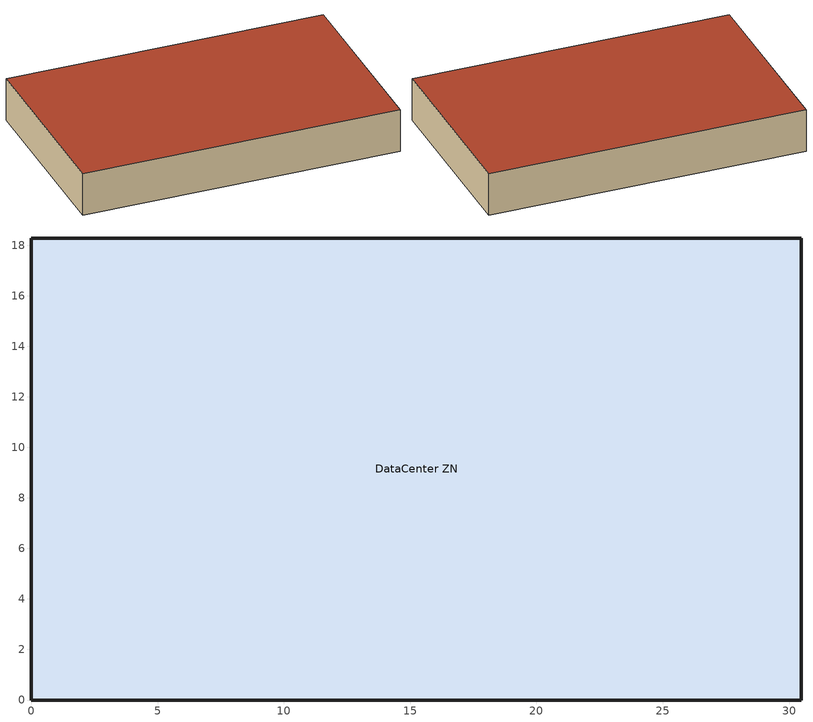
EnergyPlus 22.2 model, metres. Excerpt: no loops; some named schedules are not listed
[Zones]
DataCenter ZN
 floor ground (Foundation F 126 Perim 9754 Area 55742): 0,0 0,18.29 30.48,18.29 30.48,0 z0
 wall outside (Typical Insulated Steel Framed Exterior Wall R-12.99): 0,18.29 0,0 30.48,0 30.48,18.29 0,18.29 z0:4.27
 roof outside (Typical IEAD Roof - Highly Reflective R-25.64): 30.48,0 30.48,18.29 0,18.29 0,0 z4.27
[Building]
-LargeDataCenterHighITE-ASHRAE 169-2013-3A created: 2026-01-27 11:20:06 -0500: , City
[Site:Location]
Atlanta-Hartsfield Jackson Intl AP_GA_USA: 33.63, -84.43, -5, 308
[Site:GroundTemperature:FCfactorMethod]
16, 11.9, 7.7, 4, 7.9, 13.8, 17.2, 20.8, 24.8, 26.1, 26.5, 22.5
[Site:WaterMainsTemperature]
Correlation: , 16.6, 22.5
[SizingPeriod:DesignDay]
Atlanta-Hartsfield.Jackson.Intl.AP_GA_USA Ann Clg .4% Condns DB=>MWB: 7, 21, SummerDesignDay, 34.4, 9.5, DefaultMultipliers, , Wetbulb, 23.5, , , , , 97621, 4, 300, No, No, No, ASHRAETau, , , 0.556, 1.779, , , FullResetAtBeginEnvironment
Atlanta-Hartsfield.Jackson.Intl.AP_GA_USA Ann Htg 99.6% Condns DB: 1, 21, WinterDesignDay, -6.3, 0, DefaultMultipliers, , Wetbulb, -6.3, , , , , 97621, 5.3, 320, No, No, No, ASHRAEClearSky, , , , , 0, , FullResetAtBeginEnvironment
[Material]
25mm Stucco: Smooth, 0.0254, 0.72, 1856, 840, 0.9, 0.7, 0.7
5/8 in. Gypsum Board: MediumSmooth, 0.0159, 0.16, 800, 1090, 0.9, 0.7, 0.7
Metal Roof Surface: Smooth, 0.0008, 45.28, 7824, 500, 0.9, 0.7, 0.7
Roof Membrane - Highly Reflective: VeryRough, 0.0095, 0.16, 1121.29, 1460, 0.75, 0.45, 0.7
[Material:NoMass]
Typical Insulation R-10.81: Smooth, 1.90342, 0.9, 0.7, 0.7
Typical Insulation R-24.52: Smooth, 4.31889, 0.9, 0.7, 0.7
[Construction]
Typical IEAD Roof - Highly Reflective R-25.64: Roof Membrane - Highly Reflective, Typical Insulation R-24.52, Metal Roof Surface
Typical Insulated Steel Framed Exterior Wall R-12.99: 25mm Stucco, 5/8 in. Gypsum Board, Typical Insulation R-10.81, 5/8 in. Gypsum Board
[Construction:FfactorGroundFloor]
Foundation F 126 Perim 9754 Area 55742: 1.26344, 557.418, 97.536
[Zone]
DataCenter ZN: -0, 0, 0, 0, , 1, , , , , , Yes
[Space]
DataCenter: DataCenter ZN, , , , LargeDataCenterHighITE StandaloneDataCenter
[SpaceList]
LargeDataCenterHighITE StandaloneDataCenter: DataCenter
[Lights]
LargeDataCenterHighITE StandaloneDataCenter Lights: LargeDataCenterHighITE StandaloneDataCenter, DataCenter Lighting_SCH, Watts/Area, , 6.8889, , 0, 0.7, 0.2, 0, General
[ElectricEquipment:ITE:AirCooled]
LargeDataCenterHighITE StandaloneDataCenter IT equipment 1: DataCenter, FlowControlWithApproachTemperatures, Watts/Area, , 1, 5381.96, DataCenter Equipment_SCH, Always On Discrete, Curve Biquadratic 3, 0.285714, 0.0001, Curve Biquadratic 4, Curve Quadratic 2, 22.5, None, AdjustedSupply, , , DataCenter ZN VAV terminal Outlet Air Node, 0, , 1, , 1, ITE-CPU, ITE-Fans, ITE-UPS, 9.43, LargeDataCenterHighITE SupplyApproachTemp_SCH, -7.55, LargeDataCenterHighITE ReturnApproachTemp_SCH
[AvailabilityManager:Scheduled]
CRAH Availability Manager; CRAH OA System Availability Manager: Always On Discrete
[Schedule:Week:Daily]
DataCenter Equipment_SCH Week Rule - Jan1-Jan28: DataCenter Equipment_SCH Wknd|Wkdy Day, DataCenter Equipment_SCH Wknd|Wkdy Day, DataCenter Equipment_SCH Wknd|Wkdy Day, DataCenter Equipment_SCH Wknd|Wkdy Day, DataCenter Equipment_SCH Wknd|Wkdy Day, DataCenter Equipment_SCH Wknd|Wkdy Day, DataCenter Equipment_SCH Wknd|Wkdy Day, DataCenter Equipment_SCH Default, DataCenter Equipment_SCH Summer Design Day, DataCenter Equipment_SCH Winter Design Day, DataCenter Equipment_SCH Default, DataCenter Equipment_SCH Default
DataCenter Equipment_SCH Week Rule - Jan29-Feb4: DataCenter Equipment_SCH Wknd|Wkdy Day, DataCenter Equipment_SCH Wknd|Wkdy Day, DataCenter Equipment_SCH Wknd|Wkdy Day, DataCenter Equipment_SCH Wknd|Wkdy Day 1, DataCenter Equipment_SCH Wknd|Wkdy Day 1, DataCenter Equipment_SCH Wknd|Wkdy Day 1, DataCenter Equipment_SCH Wknd|Wkdy Day 1, DataCenter Equipment_SCH Default, DataCenter Equipment_SCH Summer Design Day, DataCenter Equipment_SCH Winter Design Day, DataCenter Equipment_SCH Default, DataCenter Equipment_SCH Default
DataCenter Equipment_SCH Week Rule - Feb5-Feb25: DataCenter Equipment_SCH Wknd|Wkdy Day 1, DataCenter Equipment_SCH Wknd|Wkdy Day 1, DataCenter Equipment_SCH Wknd|Wkdy Day 1, DataCenter Equipment_SCH Wknd|Wkdy Day 1, DataCenter Equipment_SCH Wknd|Wkdy Day 1, DataCenter Equipment_SCH Wknd|Wkdy Day 1, DataCenter Equipment_SCH Wknd|Wkdy Day 1, DataCenter Equipment_SCH Default, DataCenter Equipment_SCH Summer Design Day, DataCenter Equipment_SCH Winter Design Day, DataCenter Equipment_SCH Default, DataCenter Equipment_SCH Default
DataCenter Equipment_SCH Week Rule - Feb26-Mar4: DataCenter Equipment_SCH Wknd|Wkdy Day 1, DataCenter Equipment_SCH Wknd|Wkdy Day 1, DataCenter Equipment_SCH Wknd|Wkdy Day 1, DataCenter Equipment_SCH Wknd|Wkdy Day 2, DataCenter Equipment_SCH Wknd|Wkdy Day 2, DataCenter Equipment_SCH Wknd|Wkdy Day 2, DataCenter Equipment_SCH Wknd|Wkdy Day 2, DataCenter Equipment_SCH Default, DataCenter Equipment_SCH Summer Design Day, DataCenter Equipment_SCH Winter Design Day, DataCenter Equipment_SCH Default, DataCenter Equipment_SCH Default
DataCenter Equipment_SCH Week Rule - Mar5-Mar25: DataCenter Equipment_SCH Wknd|Wkdy Day 2, DataCenter Equipment_SCH Wknd|Wkdy Day 2, DataCenter Equipment_SCH Wknd|Wkdy Day 2, DataCenter Equipment_SCH Wknd|Wkdy Day 2, DataCenter Equipment_SCH Wknd|Wkdy Day 2, DataCenter Equipment_SCH Wknd|Wkdy Day 2, DataCenter Equipment_SCH Wknd|Wkdy Day 2, DataCenter Equipment_SCH Default, DataCenter Equipment_SCH Summer Design Day, DataCenter Equipment_SCH Winter Design Day, DataCenter Equipment_SCH Default, DataCenter Equipment_SCH Default
DataCenter Equipment_SCH Week Rule - Mar26-Apr1: DataCenter Equipment_SCH Wknd|Wkdy Day 2, DataCenter Equipment_SCH Wknd|Wkdy Day 2, DataCenter Equipment_SCH Wknd|Wkdy Day 2, DataCenter Equipment_SCH Wknd|Wkdy Day 2, DataCenter Equipment_SCH Wknd|Wkdy Day 2, DataCenter Equipment_SCH Wknd|Wkdy Day 2, DataCenter Equipment_SCH Wknd|Wkdy Day 3, DataCenter Equipment_SCH Default, DataCenter Equipment_SCH Summer Design Day, DataCenter Equipment_SCH Winter Design Day, DataCenter Equipment_SCH Default, DataCenter Equipment_SCH Default
DataCenter Equipment_SCH Week Rule - Apr2-Apr29: DataCenter Equipment_SCH Wknd|Wkdy Day 3, DataCenter Equipment_SCH Wknd|Wkdy Day 3, DataCenter Equipment_SCH Wknd|Wkdy Day 3, DataCenter Equipment_SCH Wknd|Wkdy Day 3, DataCenter Equipment_SCH Wknd|Wkdy Day 3, DataCenter Equipment_SCH Wknd|Wkdy Day 3, DataCenter Equipment_SCH Wknd|Wkdy Day 3, DataCenter Equipment_SCH Default, DataCenter Equipment_SCH Summer Design Day, DataCenter Equipment_SCH Winter Design Day, DataCenter Equipment_SCH Default, DataCenter Equipment_SCH Default
DataCenter Equipment_SCH Week Rule - Apr30-May6: DataCenter Equipment_SCH Wknd|Wkdy Day 3, DataCenter Equipment_SCH Wknd|Wkdy Day 4, DataCenter Equipment_SCH Wknd|Wkdy Day 4, DataCenter Equipment_SCH Wknd|Wkdy Day 4, DataCenter Equipment_SCH Wknd|Wkdy Day 4, DataCenter Equipment_SCH Wknd|Wkdy Day 4, DataCenter Equipment_SCH Wknd|Wkdy Day 4, DataCenter Equipment_SCH Default, DataCenter Equipment_SCH Summer Design Day, DataCenter Equipment_SCH Winter Design Day, DataCenter Equipment_SCH Default, DataCenter Equipment_SCH Default
DataCenter Equipment_SCH Week Rule - May7-May27: DataCenter Equipment_SCH Wknd|Wkdy Day 4, DataCenter Equipment_SCH Wknd|Wkdy Day 4, DataCenter Equipment_SCH Wknd|Wkdy Day 4, DataCenter Equipment_SCH Wknd|Wkdy Day 4, DataCenter Equipment_SCH Wknd|Wkdy Day 4, DataCenter Equipment_SCH Wknd|Wkdy Day 4, DataCenter Equipment_SCH Wknd|Wkdy Day 4, DataCenter Equipment_SCH Default, DataCenter Equipment_SCH Summer Design Day, DataCenter Equipment_SCH Winter Design Day, DataCenter Equipment_SCH Default, DataCenter Equipment_SCH Default
DataCenter Equipment_SCH Week Rule - May28-Jun3: DataCenter Equipment_SCH Wknd|Wkdy Day 4, DataCenter Equipment_SCH Wknd|Wkdy Day 4, DataCenter Equipment_SCH Wknd|Wkdy Day 4, DataCenter Equipment_SCH Wknd|Wkdy Day 4, DataCenter Equipment_SCH Wknd|Wkdy Day 5, DataCenter Equipment_SCH Wknd|Wkdy Day 5, DataCenter Equipment_SCH Wknd|Wkdy Day 5, DataCenter Equipment_SCH Default, DataCenter Equipment_SCH Summer Design Day, DataCenter Equipment_SCH Winter Design Day, DataCenter Equipment_SCH Default, DataCenter Equipment_SCH Default
DataCenter Equipment_SCH Week Rule - Jun4-Jun24: DataCenter Equipment_SCH Wknd|Wkdy Day 5, DataCenter Equipment_SCH Wknd|Wkdy Day 5, DataCenter Equipment_SCH Wknd|Wkdy Day 5, DataCenter Equipment_SCH Wknd|Wkdy Day 5, DataCenter Equipment_SCH Wknd|Wkdy Day 5, DataCenter Equipment_SCH Wknd|Wkdy Day 5, DataCenter Equipment_SCH Wknd|Wkdy Day 5, DataCenter Equipment_SCH Default, DataCenter Equipment_SCH Summer Design Day, DataCenter Equipment_SCH Winter Design Day, DataCenter Equipment_SCH Default, DataCenter Equipment_SCH Default
DataCenter Equipment_SCH Week Rule - Jun25-Jul1: DataCenter Equipment_SCH Wknd|Wkdy Day 5, DataCenter Equipment_SCH Wknd|Wkdy Day 5, DataCenter Equipment_SCH Wknd|Wkdy Day 5, DataCenter Equipment_SCH Wknd|Wkdy Day 5, DataCenter Equipment_SCH Wknd|Wkdy Day 5, DataCenter Equipment_SCH Wknd|Wkdy Day 5, DataCenter Equipment_SCH Wknd|Wkdy Day 6, DataCenter Equipment_SCH Default, DataCenter Equipment_SCH Summer Design Day, DataCenter Equipment_SCH Winter Design Day, DataCenter Equipment_SCH Default, DataCenter Equipment_SCH Default
DataCenter Equipment_SCH Week Rule - Jul2-Jul29: DataCenter Equipment_SCH Wknd|Wkdy Day 6, DataCenter Equipment_SCH Wknd|Wkdy Day 6, DataCenter Equipment_SCH Wknd|Wkdy Day 6, DataCenter Equipment_SCH Wknd|Wkdy Day 6, DataCenter Equipment_SCH Wknd|Wkdy Day 6, DataCenter Equipment_SCH Wknd|Wkdy Day 6, DataCenter Equipment_SCH Wknd|Wkdy Day 6, DataCenter Equipment_SCH Default, DataCenter Equipment_SCH Summer Design Day, DataCenter Equipment_SCH Winter Design Day, DataCenter Equipment_SCH Default, DataCenter Equipment_SCH Default
DataCenter Equipment_SCH Week Rule - Jul30-Aug5: DataCenter Equipment_SCH Wknd|Wkdy Day 6, DataCenter Equipment_SCH Wknd|Wkdy Day 6, DataCenter Equipment_SCH Wknd|Wkdy Day 7, DataCenter Equipment_SCH Wknd|Wkdy Day 7, DataCenter Equipment_SCH Wknd|Wkdy Day 7, DataCenter Equipment_SCH Wknd|Wkdy Day 7, DataCenter Equipment_SCH Wknd|Wkdy Day 7, DataCenter Equipment_SCH Default, DataCenter Equipment_SCH Summer Design Day, DataCenter Equipment_SCH Winter Design Day, DataCenter Equipment_SCH Default, DataCenter Equipment_SCH Default
DataCenter Equipment_SCH Week Rule - Aug6-Aug26: DataCenter Equipment_SCH Wknd|Wkdy Day 7, DataCenter Equipment_SCH Wknd|Wkdy Day 7, DataCenter Equipment_SCH Wknd|Wkdy Day 7, DataCenter Equipment_SCH Wknd|Wkdy Day 7, DataCenter Equipment_SCH Wknd|Wkdy Day 7, DataCenter Equipment_SCH Wknd|Wkdy Day 7, DataCenter Equipment_SCH Wknd|Wkdy Day 7, DataCenter Equipment_SCH Default, DataCenter Equipment_SCH Summer Design Day, DataCenter Equipment_SCH Winter Design Day, DataCenter Equipment_SCH Default, DataCenter Equipment_SCH Default
DataCenter Equipment_SCH Week Rule - Aug27-Sep2: DataCenter Equipment_SCH Wknd|Wkdy Day 7, DataCenter Equipment_SCH Wknd|Wkdy Day 7, DataCenter Equipment_SCH Wknd|Wkdy Day 7, DataCenter Equipment_SCH Wknd|Wkdy Day 7, DataCenter Equipment_SCH Wknd|Wkdy Day 7, DataCenter Equipment_SCH Wknd|Wkdy Day 8, DataCenter Equipment_SCH Wknd|Wkdy Day 8, DataCenter Equipment_SCH Default, DataCenter Equipment_SCH Summer Design Day, DataCenter Equipment_SCH Winter Design Day, DataCenter Equipment_SCH Default, DataCenter Equipment_SCH Default
DataCenter Equipment_SCH Week Rule - Sep3-Sep30: DataCenter Equipment_SCH Wknd|Wkdy Day 8, DataCenter Equipment_SCH Wknd|Wkdy Day 8, DataCenter Equipment_SCH Wknd|Wkdy Day 8, DataCenter Equipment_SCH Wknd|Wkdy Day 8, DataCenter Equipment_SCH Wknd|Wkdy Day 8, DataCenter Equipment_SCH Wknd|Wkdy Day 8, DataCenter Equipment_SCH Wknd|Wkdy Day 8, DataCenter Equipment_SCH Default, DataCenter Equipment_SCH Summer Design Day, DataCenter Equipment_SCH Winter Design Day, DataCenter Equipment_SCH Default, DataCenter Equipment_SCH Default
DataCenter Equipment_SCH Week Rule - Oct1-Oct28: DataCenter Equipment_SCH Wknd|Wkdy Day 9, DataCenter Equipment_SCH Wknd|Wkdy Day 9, DataCenter Equipment_SCH Wknd|Wkdy Day 9, DataCenter Equipment_SCH Wknd|Wkdy Day 9, DataCenter Equipment_SCH Wknd|Wkdy Day 9, DataCenter Equipment_SCH Wknd|Wkdy Day 9, DataCenter Equipment_SCH Wknd|Wkdy Day 9, DataCenter Equipment_SCH Default, DataCenter Equipment_SCH Summer Design Day, DataCenter Equipment_SCH Winter Design Day, DataCenter Equipment_SCH Default, DataCenter Equipment_SCH Default
DataCenter Equipment_SCH Week Rule - Oct29-Nov4: DataCenter Equipment_SCH Wknd|Wkdy Day 9, DataCenter Equipment_SCH Wknd|Wkdy Day 9, DataCenter Equipment_SCH Wknd|Wkdy Day 9, DataCenter Equipment_SCH Wknd|Wkdy Day 10, DataCenter Equipment_SCH Wknd|Wkdy Day 10, DataCenter Equipment_SCH Wknd|Wkdy Day 10, DataCenter Equipment_SCH Wknd|Wkdy Day 10, DataCenter Equipment_SCH Default, DataCenter Equipment_SCH Summer Design Day, DataCenter Equipment_SCH Winter Design Day, DataCenter Equipment_SCH Default, DataCenter Equipment_SCH Default
DataCenter Equipment_SCH Week Rule - Nov5-Nov25: DataCenter Equipment_SCH Wknd|Wkdy Day 10, DataCenter Equipment_SCH Wknd|Wkdy Day 10, DataCenter Equipment_SCH Wknd|Wkdy Day 10, DataCenter Equipment_SCH Wknd|Wkdy Day 10, DataCenter Equipment_SCH Wknd|Wkdy Day 10, DataCenter Equipment_SCH Wknd|Wkdy Day 10, DataCenter Equipment_SCH Wknd|Wkdy Day 10, DataCenter Equipment_SCH Default, DataCenter Equipment_SCH Summer Design Day, DataCenter Equipment_SCH Winter Design Day, DataCenter Equipment_SCH Default, DataCenter Equipment_SCH Default
DataCenter Equipment_SCH Week Rule - Nov26-Dec2: DataCenter Equipment_SCH Wknd|Wkdy Day 10, DataCenter Equipment_SCH Wknd|Wkdy Day 10, DataCenter Equipment_SCH Wknd|Wkdy Day 10, DataCenter Equipment_SCH Wknd|Wkdy Day 10, DataCenter Equipment_SCH Wknd|Wkdy Day 10, DataCenter Equipment_SCH Wknd|Wkdy Day 11, DataCenter Equipment_SCH Wknd|Wkdy Day 11, DataCenter Equipment_SCH Default, DataCenter Equipment_SCH Summer Design Day, DataCenter Equipment_SCH Winter Design Day, DataCenter Equipment_SCH Default, DataCenter Equipment_SCH Default
DataCenter Equipment_SCH Week Rule - Dec3-Dec31: DataCenter Equipment_SCH Wknd|Wkdy Day 11, DataCenter Equipment_SCH Wknd|Wkdy Day 11, DataCenter Equipment_SCH Wknd|Wkdy Day 11, DataCenter Equipment_SCH Wknd|Wkdy Day 11, DataCenter Equipment_SCH Wknd|Wkdy Day 11, DataCenter Equipment_SCH Wknd|Wkdy Day 11, DataCenter Equipment_SCH Wknd|Wkdy Day 11, DataCenter Equipment_SCH Default, DataCenter Equipment_SCH Summer Design Day, DataCenter Equipment_SCH Winter Design Day, DataCenter Equipment_SCH Default, DataCenter Equipment_SCH Default
LargeDataCenterHighITE SupplyApproachTemp_SCH Week Rule - Jan1-Jan28: LargeDataCenterHighITE SupplyApproachTemp_SCH Wknd|Wkdy Day, LargeDataCenterHighITE SupplyApproachTemp_SCH Wknd|Wkdy Day, LargeDataCenterHighITE SupplyApproachTemp_SCH Wknd|Wkdy Day, LargeDataCenterHighITE SupplyApproachTemp_SCH Wknd|Wkdy Day, LargeDataCenterHighITE SupplyApproachTemp_SCH Wknd|Wkdy Day, LargeDataCenterHighITE SupplyApproachTemp_SCH Wknd|Wkdy Day, LargeDataCenterHighITE SupplyApproachTemp_SCH Wknd|Wkdy Day, LargeDataCenterHighITE SupplyApproachTemp_SCH Default, LargeDataCenterHighITE SupplyApproachTemp_SCH Summer Design Day, LargeDataCenterHighITE SupplyApproachTemp_SCH Winter Design Day, LargeDataCenterHighITE SupplyApproachTemp_SCH Default, LargeDataCenterHighITE SupplyApproachTemp_SCH Default
LargeDataCenterHighITE SupplyApproachTemp_SCH Week Rule - Jan29-Feb4: LargeDataCenterHighITE SupplyApproachTemp_SCH Wknd|Wkdy Day, LargeDataCenterHighITE SupplyApproachTemp_SCH Wknd|Wkdy Day, LargeDataCenterHighITE SupplyApproachTemp_SCH Wknd|Wkdy Day, LargeDataCenterHighITE SupplyApproachTemp_SCH Wknd|Wkdy Day 1, LargeDataCenterHighITE SupplyApproachTemp_SCH Wknd|Wkdy Day 1, LargeDataCenterHighITE SupplyApproachTemp_SCH Wknd|Wkdy Day 1, LargeDataCenterHighITE SupplyApproachTemp_SCH Wknd|Wkdy Day 1, LargeDataCenterHighITE SupplyApproachTemp_SCH Default, LargeDataCenterHighITE SupplyApproachTemp_SCH Summer Design Day, LargeDataCenterHighITE SupplyApproachTemp_SCH Winter Design Day, LargeDataCenterHighITE SupplyApproachTemp_SCH Default, LargeDataCenterHighITE SupplyApproachTemp_SCH Default
LargeDataCenterHighITE SupplyApproachTemp_SCH Week Rule - Feb5-Feb25: LargeDataCenterHighITE SupplyApproachTemp_SCH Wknd|Wkdy Day 1, LargeDataCenterHighITE SupplyApproachTemp_SCH Wknd|Wkdy Day 1, LargeDataCenterHighITE SupplyApproachTemp_SCH Wknd|Wkdy Day 1, LargeDataCenterHighITE SupplyApproachTemp_SCH Wknd|Wkdy Day 1, LargeDataCenterHighITE SupplyApproachTemp_SCH Wknd|Wkdy Day 1, LargeDataCenterHighITE SupplyApproachTemp_SCH Wknd|Wkdy Day 1, LargeDataCenterHighITE SupplyApproachTemp_SCH Wknd|Wkdy Day 1, LargeDataCenterHighITE SupplyApproachTemp_SCH Default, LargeDataCenterHighITE SupplyApproachTemp_SCH Summer Design Day, LargeDataCenterHighITE SupplyApproachTemp_SCH Winter Design Day, LargeDataCenterHighITE SupplyApproachTemp_SCH Default, LargeDataCenterHighITE SupplyApproachTemp_SCH Default
[Schedule:Year]
DataCenter Lighting_SCH: Fractional, DataCenter Lighting_SCH Week Rule - Jan1-Dec31, 1, 1, 12, 31
DataCenter Equipment_SCH: Fractional, DataCenter Equipment_SCH Week Rule - Jan1-Jan28, 1, 1, 1, 28, DataCenter Equipment_SCH Week Rule - Jan29-Feb4, 1, 29, 2, 4, DataCenter Equipment_SCH Week Rule - Feb5-Feb25, 2, 5, 2, 25, DataCenter Equipment_SCH Week Rule - Feb26-Mar4, 2, 26, 3, 4, DataCenter Equipment_SCH Week Rule - Mar5-Mar25, 3, 5, 3, 25, DataCenter Equipment_SCH Week Rule - Mar26-Apr1, 3, 26, 4, 1, DataCenter Equipment_SCH Week Rule - Apr2-Apr29, 4, 2, 4, 29, DataCenter Equipment_SCH Week Rule - Apr30-May6, 4, 30, 5, 6, DataCenter Equipment_SCH Week Rule - May7-May27, 5, 7, 5, 27, DataCenter Equipment_SCH Week Rule - May28-Jun3, 5, 28, 6, 3, DataCenter Equipment_SCH Week Rule - Jun4-Jun24, 6, 4, 6, 24, DataCenter Equipment_SCH Week Rule - Jun25-Jul1, 6, 25, 7, 1, DataCenter Equipment_SCH Week Rule - Jul2-Jul29, 7, 2, 7, 29, DataCenter Equipment_SCH Week Rule - Jul30-Aug5, 7, 30, 8, 5, DataCenter Equipment_SCH Week Rule - Aug6-Aug26, 8, 6, 8, 26, DataCenter Equipment_SCH Week Rule - Aug27-Sep2, 8, 27, 9, 2, DataCenter Equipment_SCH Week Rule - Sep3-Sep30, 9, 3, 9, 30, DataCenter Equipment_SCH Week Rule - Oct1-Oct28, 10, 1, 10, 28, DataCenter Equipment_SCH Week Rule - Oct29-Nov4, 10, 29, 11, 4, DataCenter Equipment_SCH Week Rule - Nov5-Nov25, 11, 5, 11, 25, DataCenter Equipment_SCH Week Rule - Nov26-Dec2, 11, 26, 12, 2, DataCenter Equipment_SCH Week Rule - Dec3-Dec31, 12, 3, 12, 31
LargeDataCenterHighITE ReturnApproachTemp_SCH: Temperature 2, LargeDataCenterHighITE ReturnApproachTemp_SCH Week Rule - Jan1-Jan28, 1, 1, 1, 28, LargeDataCenterHighITE ReturnApproachTemp_SCH Week Rule - Jan29-Feb4, 1, 29, 2, 4, LargeDataCenterHighITE ReturnApproachTemp_SCH Week Rule - Feb5-Feb25, 2, 5, 2, 25, LargeDataCenterHighITE ReturnApproachTemp_SCH Week Rule - Feb26-Mar4, 2, 26, 3, 4, LargeDataCenterHighITE ReturnApproachTemp_SCH Week Rule - Mar5-Mar25, 3, 5, 3, 25, LargeDataCenterHighITE ReturnApproachTemp_SCH Week Rule - Mar26-Apr1, 3, 26, 4, 1, LargeDataCenterHighITE ReturnApproachTemp_SCH Week Rule - Apr2-Apr29, 4, 2, 4, 29, LargeDataCenterHighITE ReturnApproachTemp_SCH Week Rule - Apr30-May6, 4, 30, 5, 6, LargeDataCenterHighITE ReturnApproachTemp_SCH Week Rule - May7-May27, 5, 7, 5, 27, LargeDataCenterHighITE ReturnApproachTemp_SCH Week Rule - May28-Jun3, 5, 28, 6, 3, LargeDataCenterHighITE ReturnApproachTemp_SCH Week Rule - Jun4-Jun24, 6, 4, 6, 24, LargeDataCenterHighITE ReturnApproachTemp_SCH Week Rule - Jun25-Jul1, 6, 25, 7, 1, LargeDataCenterHighITE ReturnApproachTemp_SCH Week Rule - Jul2-Jul29, 7, 2, 7, 29, LargeDataCenterHighITE ReturnApproachTemp_SCH Week Rule - Jul30-Aug5, 7, 30, 8, 5, LargeDataCenterHighITE ReturnApproachTemp_SCH Week Rule - Aug6-Aug26, 8, 6, 8, 26, LargeDataCenterHighITE ReturnApproachTemp_SCH Week Rule - Aug27-Sep2, 8, 27, 9, 2, LargeDataCenterHighITE ReturnApproachTemp_SCH Week Rule - Sep3-Sep30, 9, 3, 9, 30, LargeDataCenterHighITE ReturnApproachTemp_SCH Week Rule - Oct1-Oct28, 10, 1, 10, 28, LargeDataCenterHighITE ReturnApproachTemp_SCH Week Rule - Oct29-Nov4, 10, 29, 11, 4, LargeDataCenterHighITE ReturnApproachTemp_SCH Week Rule - Nov5-Nov25, 11, 5, 11, 25, LargeDataCenterHighITE ReturnApproachTemp_SCH Week Rule - Nov26-Dec2, 11, 26, 12, 2, LargeDataCenterHighITE ReturnApproachTemp_SCH Week Rule - Dec3-Dec31, 12, 3, 12, 31
LargeDataCenterHighITE SupplyApproachTemp_SCH: Temperature 1, LargeDataCenterHighITE SupplyApproachTemp_SCH Week Rule - Jan1-Jan28, 1, 1, 1, 28, LargeDataCenterHighITE SupplyApproachTemp_SCH Week Rule - Jan29-Feb4, 1, 29, 2, 4, LargeDataCenterHighITE SupplyApproachTemp_SCH Week Rule - Feb5-Feb25, 2, 5, 2, 25, LargeDataCenterHighITE SupplyApproachTemp_SCH Week Rule - Feb26-Mar4, 2, 26, 3, 4, LargeDataCenterHighITE SupplyApproachTemp_SCH Week Rule - Mar5-Mar25, 3, 5, 3, 25, LargeDataCenterHighITE SupplyApproachTemp_SCH Week Rule - Mar26-Apr1, 3, 26, 4, 1, LargeDataCenterHighITE SupplyApproachTemp_SCH Week Rule - Apr2-Apr29, 4, 2, 4, 29, LargeDataCenterHighITE SupplyApproachTemp_SCH Week Rule - Apr30-May6, 4, 30, 5, 6, LargeDataCenterHighITE SupplyApproachTemp_SCH Week Rule - May7-May27, 5, 7, 5, 27, LargeDataCenterHighITE SupplyApproachTemp_SCH Week Rule - May28-Jun3, 5, 28, 6, 3, LargeDataCenterHighITE SupplyApproachTemp_SCH Week Rule - Jun4-Jun24, 6, 4, 6, 24, LargeDataCenterHighITE SupplyApproachTemp_SCH Week Rule - Jun25-Jul1, 6, 25, 7, 1, LargeDataCenterHighITE SupplyApproachTemp_SCH Week Rule - Jul2-Jul29, 7, 2, 7, 29, LargeDataCenterHighITE SupplyApproachTemp_SCH Week Rule - Jul30-Aug5, 7, 30, 8, 5, LargeDataCenterHighITE SupplyApproachTemp_SCH Week Rule - Aug6-Aug26, 8, 6, 8, 26, LargeDataCenterHighITE SupplyApproachTemp_SCH Week Rule - Aug27-Sep2, 8, 27, 9, 2, LargeDataCenterHighITE SupplyApproachTemp_SCH Week Rule - Sep3-Sep30, 9, 3, 9, 30, LargeDataCenterHighITE SupplyApproachTemp_SCH Week Rule - Oct1-Oct28, 10, 1, 10, 28, LargeDataCenterHighITE SupplyApproachTemp_SCH Week Rule - Oct29-Nov4, 10, 29, 11, 4, LargeDataCenterHighITE SupplyApproachTemp_SCH Week Rule - Nov5-Nov25, 11, 5, 11, 25, LargeDataCenterHighITE SupplyApproachTemp_SCH Week Rule - Nov26-Dec2, 11, 26, 12, 2, LargeDataCenterHighITE SupplyApproachTemp_SCH Week Rule - Dec3-Dec31, 12, 3, 12, 31
[Schedule:Constant]
Always On Discrete: Always On Discrete Limits, 1
[Curve:Biquadratic]
Curve Biquadratic 3: -0.035289, 1, 0, 0.0015684, 0, 0, 0, 1.5, -10, 99
Curve Biquadratic 4: -1.025, 0.9, 0, 0.05, 0, 0, 0, 1.5, -10, 99
[Curve:Quadratic]
Curve Quadratic 2: 0, 1, 0, 0, 99
